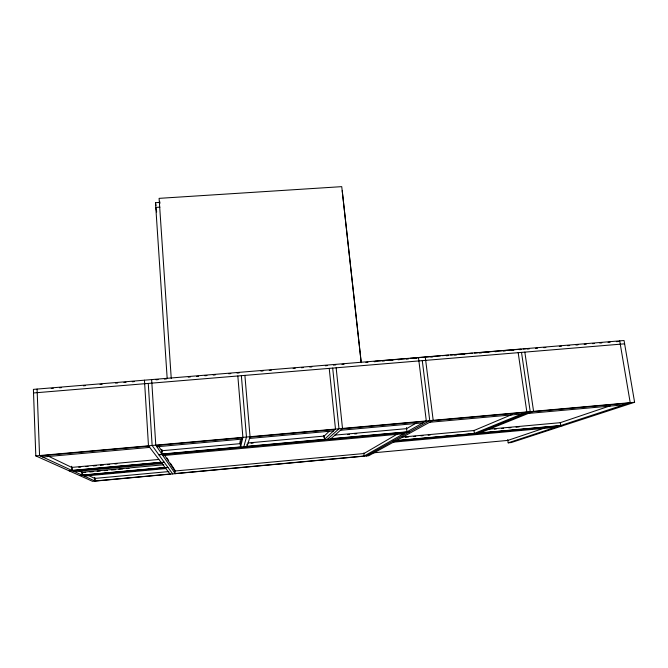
<?xml version="1.0" encoding="UTF-8"?>
<svg xmlns="http://www.w3.org/2000/svg" width="668" height="668" viewBox="0 0 668 668"><rect width="100%" height="100%" fill="white"/><g stroke="black" fill="none" stroke-linecap="round" stroke-linejoin="round"><path stroke-width="1" d="M241.44 438.884L240.363 443.644L161.614 450.75L158.425 445.907M240.564 447.184L242.893 437.356L237.833 375.975M243.795 446.892L246.475 437.039L241.365 375.683M247.018 446.6L250.049 436.713L244.897 375.391M329.115 431.328L324.214 436.079L247.87 442.967M324.214 439.611L335.486 429.065L329.224 368.377M327.387 439.319L338.993 428.747L332.689 368.093M330.56 439.035L342.5 428.438L336.154 367.801M397.51 433.958L363.91 453.539L174.933 471.007L164.787 455.576M416.331 422.986L406.612 428.647L334.685 435.135M363.835 456.211L405.843 432.488M406.411 432.163L426.301 420.932L418.469 357.514M366.256 455.985L429.749 420.623L422.285 360.645M512.005 414.511L473.971 430.534L402.261 437.064M473.654 433.707L526.843 411.922L518.176 352.679M476.451 433.457L530.217 411.622L521.508 352.395M479.257 433.198L533.582 411.321L524.831 352.119M544.812 427.912L507.839 440.404L373.571 452.812M610.544 405.701L560.31 422.677L486.838 429.365M507.722 439.594L508.181 442.826L630.208 402.67L619.712 340.864M425.257 356.954L433.19 420.314L368.678 455.76L92.593 481.352L35.813 455.902L33.4 389.377L624.054 340.505L634.6 402.278L511.312 442.542L508.181 442.826M396.366 440.546L474.355 433.423L473.946 430.326M479.983 432.906L560.744 425.533L560.277 422.468M161.071 462.273L71.885 470.422L71.701 466.272M393.018 441.08L563.475 425.499M69.272 470.898L164.219 462.214M395.381 441.089L558.874 426.142M72.737 470.815L161.405 462.707M393.435 442.158L555.191 427.353M74.398 471.575L162.048 463.55M163.819 464.761L81.922 472.276L78.189 470.481M82.657 472.627L85.746 472.343M89.871 471.959L92.961 471.675M97.085 471.299L100.183 471.015M104.308 470.639L107.398 470.355M111.523 469.98L115.647 469.596M118.745 469.312L122.87 468.936M126.995 468.56L129.058 468.368M165.038 467.458L82.047 475.09L81.905 472M79.584 475.524L167.96 467.391M82.782 475.432L165.322 467.834M84.226 476.092L165.889 468.569M168.854 471.566L94.731 478.413L88.226 475.299M170.048 474.004L94.856 480.977L94.689 477.562M175.099 473.537L364.177 456.019L363.835 452.904M42.66 456.995L149.69 447.393M156.863 446.75L242.492 439.068M249.523 438.433L333.524 430.893M340.429 430.275L422.852 422.877M429.624 422.276L521.775 414.001M528.405 413.409L623.503 404.875M251.076 443.251L253.147 443.068M347.444 434.559L349.514 434.367M354.691 433.899L356.762 433.716M330.902 438.726L406.987 431.837L406.486 427.587M158.717 454.599L409.534 431.879M158.9 454.858L408.95 432.204M162.883 455.593L403.589 433.757M158.809 459.467L71.752 467.4L47.503 455.768M405.384 437.248L408.482 436.964M413.659 436.496L415.721 436.304M420.898 435.837L422.961 435.645M428.138 435.177L430.2 434.985M494.32 429.148L496.391 428.956M501.559 428.489L503.63 428.297M508.799 427.829L510.87 427.637M516.038 427.169L519.145 426.885M78.782 467.241L80.845 467.049M85.997 466.581L88.059 466.398M93.211 465.93L96.301 465.646M100.417 465.27L103.515 464.986M107.632 464.611L109.694 464.427M114.846 463.951L116.908 463.767M35.813 455.902L634.6 402.278M40.18 455.86L148.722 446.132M155.995 445.481L242.81 437.707M249.941 437.064L335.085 429.432M342.083 428.806L425.608 421.324M432.463 420.715L525.816 412.348M532.53 411.747L628.847 403.113M33.534 392.959L624.622 343.828M375.015 361.263L408.165 358.516M410.236 358.349L440.279 355.86M442.35 355.685L448.57 355.176M450.641 355L464.11 353.89M466.18 353.714L472.401 353.197M474.472 353.03L521.09 349.172M523.161 348.997L526.267 348.738M51.219 388.475L53.29 388.3M59.527 387.782L61.606 387.615M83.416 385.803L85.496 385.636M100.041 384.426L102.12 384.259M115.622 383.14L117.702 382.964M123.931 382.447L126.01 382.28M132.247 381.762L134.318 381.587M156.036 379.791L158.116 379.624M164.345 379.107L166.424 378.931M188.234 377.128L190.313 376.952M196.542 376.435L198.621 376.268M204.859 375.75L206.93 375.575M213.167 375.065L215.246 374.89M228.748 373.771L230.827 373.596M237.056 373.086L239.136 372.911M260.946 371.107L263.025 370.932M269.262 370.414L271.333 370.247M293.152 368.435L295.231 368.268M301.46 367.751L303.539 367.575M309.768 367.058L311.847 366.891M325.349 365.772L327.429 365.596M333.424 365.104L335.737 364.912M341.974 364.394L344.053 364.227M365.864 362.415L367.943 362.248M374.172 361.73L376.251 361.555M382.488 361.037L384.559 360.87M390.797 360.353L392.876 360.177M398.07 359.751L400.14 359.576M406.378 359.058L408.457 358.891M414.686 358.374L416.765 358.198M430.793 357.038L432.864 356.871M446.341 355.752L448.412 355.585M454.632 355.067L456.703 354.892M462.924 354.382L465.003 354.207M479.507 353.005L481.586 352.838M486.763 352.403L488.842 352.236M495.063 351.719L497.134 351.543M503.355 351.034L505.425 350.859M511.646 350.341L513.717 350.174M519.537 349.69L521.432 349.531M527.194 349.055L529.265 348.888M535.485 348.37L537.556 348.195M543.777 347.686L545.848 347.51M559.325 346.4L561.396 346.224M567.616 345.707L569.695 345.54M575.908 345.022L577.987 344.855M584.199 344.337L586.279 344.162M592.499 343.653L594.57 343.477M599.755 343.051L601.826 342.876M608.047 342.358L610.118 342.191M616.339 341.674L618.409 341.507M167.15 378.055L155.485 202.688L159.635 202.421M159.961 207.147L155.803 207.414L156.679 211.99M170.165 474.163L148.48 445.815L144.455 380.192M172.686 473.929L152.129 445.489L148.271 383.424M162.182 454.557L175.208 473.695L174.891 470.431M166.975 458.014L168.67 460.619M170.365 463.216L174.874 470.163M155.485 202.688L156.02 205.468M159.627 201.31L159.978 203.281M342.233 190.647L361.246 362.657M361.163 362.373L341.74 186.648L159.101 198.354L171.242 378.38M324.231 436.237L324.539 439.302L247.11 446.316L246.935 444.253M323.796 435.452L324.005 437.532M240.121 440.705L240.63 446.9L161.823 454.031L161.539 449.656M240.138 442.041L240.48 446.157M161.848 449.38L161.982 451.451M161.731 450.14L161.998 454.298L155.778 445.155L151.644 379.591M95.006 478.054L95.157 481.11L39.554 455.568L37.082 389.077M82.273 472.184L82.415 475.257M72.219 468.552L72.311 470.614"/></g></svg>
